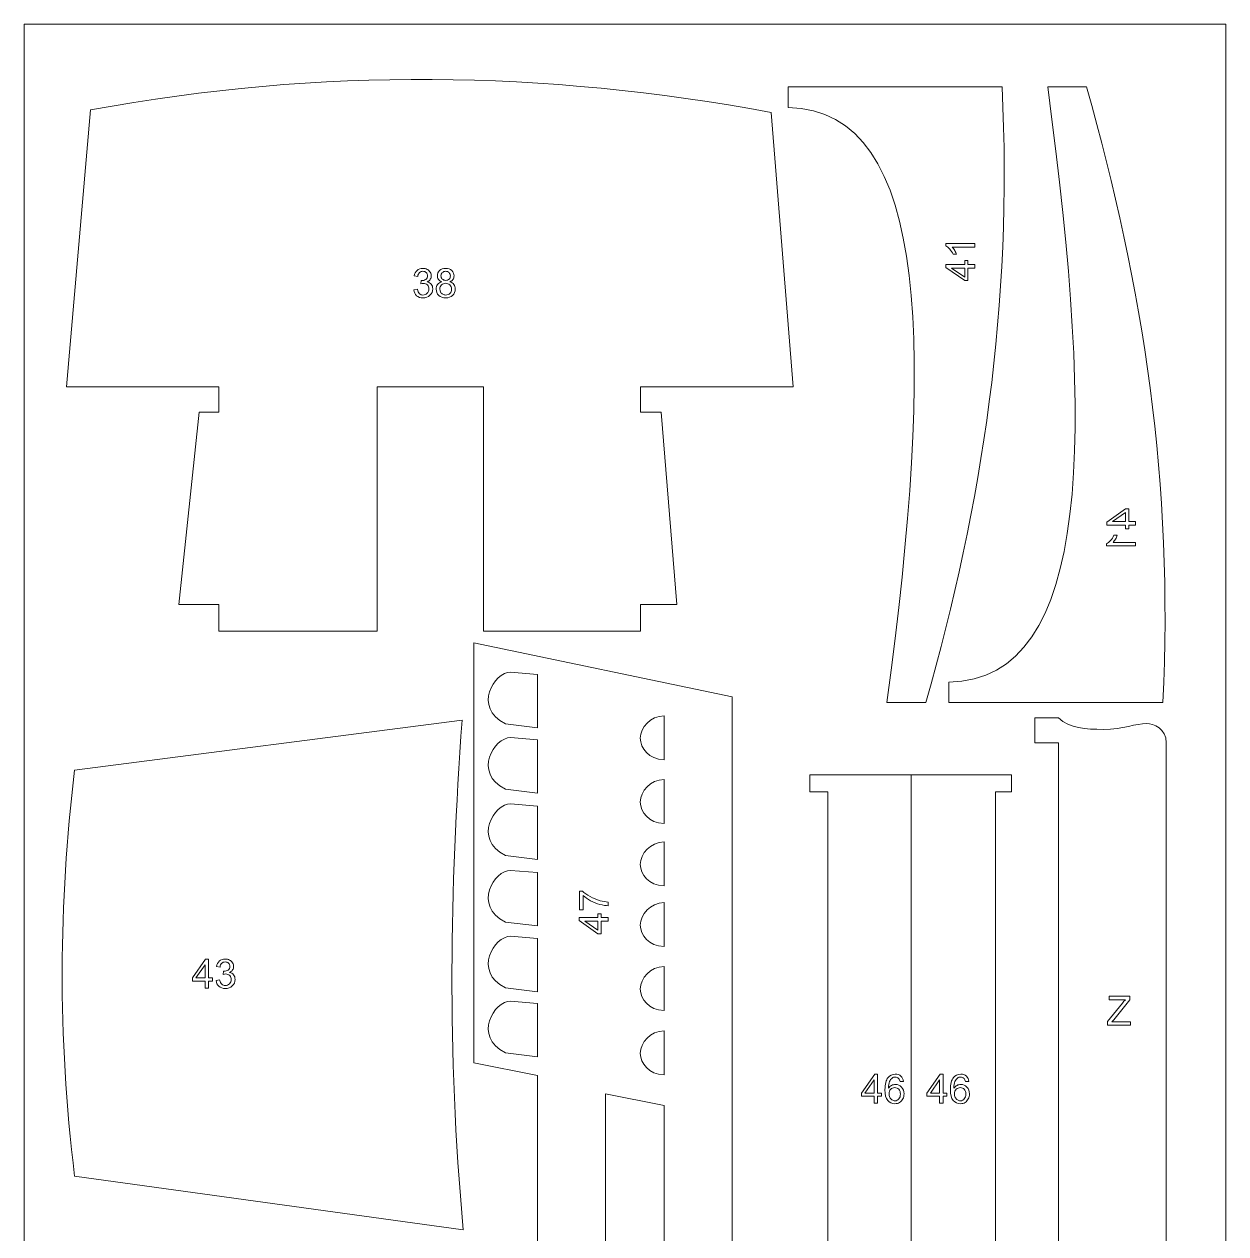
# Model space of a CAD drawing. Header units: millimetres. Extents: x -437 to 859, y -1313 to 762.
# Drawn here: x 594.7 to 846.6, y -237.5 to 16.1 of the extents above; entities that cross this region are included whole.
import ezdxf

# ---------------------------------------------------------------- set-up
doc = ezdxf.new("R2010")
doc.units = ezdxf.units.MM
doc.header["$MEASUREMENT"] = 0
doc.layers.add('Ebene 1', color=7, linetype='Continuous')

msp = doc.modelspace()

# ---------------------------------------------------------------- linework, layer by layer
at = {"layer": 'Ebene 1', "color": 250, "lineweight": 5}
msp.add_lwpolyline([(594.6672, -668.7426), (846.6444, -668.7426), (846.6444, 16.0558), (594.6672, 16.0558), (594.6672, -668.7426)], close=True, dxfattribs=at)
for points, knots in [([(608.5798, -1.9245), (657.1673, 7.0325), (703.4733, 6.3565), (751.3003, -2.4315), (751.3003, -2.4315), (751.3003, -2.4315), (755.9438, -59.976), (755.9438, -59.976), (755.9438, -59.976), (755.9438, -59.976), (723.9223, -59.976), (723.9223, -59.976), (723.9223, -59.976), (723.9223, -59.976), (723.9223, -65.2995), (723.9223, -65.2995), (723.9223, -65.2995), (723.9223, -65.2995), (728.2317, -65.2995), (728.2317, -65.2995), (728.2317, -65.2995), (728.2317, -65.2995), (731.5273, -105.606), (731.5273, -105.606), (731.5273, -105.606), (731.5273, -105.606), (723.9223, -105.606), (723.9223, -105.606), (723.9223, -105.606), (723.9223, -105.606), (723.9223, -111.183), (723.9223, -111.183), (723.9223, -111.183), (723.9223, -111.183), (690.9673, -111.183), (690.9673, -111.183), (690.9673, -111.183), (690.9673, -111.183), (690.9673, -59.976), (690.9673, -59.976), (690.9673, -59.976), (690.9673, -59.976), (668.6593, -59.976), (668.6593, -59.976), (668.6593, -59.976), (668.6593, -59.976), (668.6593, -111.183), (668.6593, -111.183), (668.6593, -111.183), (668.6593, -111.183), (635.4508, -111.183), (635.4508, -111.183), (635.4508, -111.183), (635.4508, -111.183), (635.4508, -105.606), (635.4508, -105.606), (635.4508, -105.606), (635.4508, -105.606), (627.0852, -105.606), (627.0852, -105.606), (627.0852, -105.606), (627.0852, -105.606), (631.3947, -65.2995), (631.3947, -65.2995), (631.3947, -65.2995), (631.3947, -65.2995), (635.4507, -65.2995), (635.4507, -65.2995), (635.4507, -65.2995), (635.4507, -65.2995), (635.4508, -59.976), (635.4508, -59.976), (635.4508, -59.976), (635.4508, -59.976), (603.5098, -59.976), (603.5098, -59.976), (603.5098, -59.976), (603.5098, -59.976), (608.5798, -1.9245), (608.5798, -1.9245)], [0, 0, 0, 0, 0.05, 0.05, 0.05, 0.05, 0.1, 0.1, 0.1, 0.1, 0.15, 0.15, 0.15, 0.15, 0.2, 0.2, 0.2, 0.2, 0.25, 0.25, 0.25, 0.25, 0.3, 0.3, 0.3, 0.3, 0.35, 0.35, 0.35, 0.35, 0.4, 0.4, 0.4, 0.4, 0.45, 0.45, 0.45, 0.45, 0.5, 0.5, 0.5, 0.5, 0.55, 0.55, 0.55, 0.55, 0.6, 0.6, 0.6, 0.6, 0.65, 0.65, 0.65, 0.65, 0.7, 0.7, 0.7, 0.7, 0.75, 0.75, 0.75, 0.75, 0.8, 0.8, 0.8, 0.8, 0.85, 0.85, 0.85, 0.85, 0.9, 0.9, 0.9, 0.9, 0.95, 0.95, 0.95, 0.95, 1, 1, 1, 1]), ([(754.8493, 2.892), (754.8493, 2.892), (799.7188, 2.892), (799.7188, 2.892), (799.7188, 2.892), (801.9913, -42.6535), (795.6448, -84.3965), (783.7213, -126.1395), (783.7213, -126.1395), (783.7213, -126.1395), (775.5828, -126.1395), (775.5828, -126.1395), (775.5828, -126.1395), (785.4026, -53.1315), (785.0824, -1.9245), (754.8493, -1.4175), (754.8493, -1.4175), (754.8493, -1.4175), (754.8493, 2.892), (754.8493, 2.892)], [0, 0, 0, 0, 0.2, 0.2, 0.2, 0.2, 0.4, 0.4, 0.4, 0.4, 0.6, 0.6, 0.6, 0.6, 0.8, 0.8, 0.8, 0.8, 1, 1, 1, 1]), ([(788.5693, -126.1396), (788.5693, -126.1396), (833.4388, -126.1396), (833.4388, -126.1396), (833.4388, -126.1396), (835.7113, -80.5941), (829.3648, -38.8511), (817.4413, 2.8919), (817.4413, 2.8919), (817.4413, 2.8919), (809.3028, 2.8919), (809.3028, 2.8919), (809.3028, 2.8919), (819.1226, -70.1161), (818.8024, -121.3231), (788.5693, -121.8301), (788.5693, -121.8301), (788.5693, -121.8301), (788.5693, -126.1396), (788.5693, -126.1396)], [0, 0, 0, 0, 0.2, 0.2, 0.2, 0.2, 0.4, 0.4, 0.4, 0.4, 0.6, 0.6, 0.6, 0.6, 0.8, 0.8, 0.8, 0.8, 1, 1, 1, 1]), ([(794.0182, -29.933), (794.0182, -29.933), (794.0182, -30.6766), (794.0182, -30.6766), (794.0182, -30.6766), (794.0182, -30.6766), (789.2768, -30.6766), (789.2768, -30.6766), (789.2768, -30.6766), (789.4476, -30.8558), (789.6183, -31.0901), (789.7891, -31.3808), (789.7891, -31.3808), (789.9598, -31.6729), (790.0882, -31.9339), (790.1729, -32.1653), (790.1729, -32.1653), (790.1729, -32.1653), (789.4546, -32.1653), (789.4546, -32.1653), (789.4546, -32.1653), (789.2585, -31.7491), (789.0214, -31.385), (788.7434, -31.0731), (788.7434, -31.0731), (788.464, -30.7627), (788.1945, -30.5411), (787.9335, -30.4113), (787.9335, -30.4113), (787.9335, -30.4113), (787.9335, -29.933), (787.9335, -29.933), (787.9335, -29.933), (787.9335, -29.933), (794.0182, -29.933), (794.0182, -29.933)], [0, 0, 0, 0, 0.11111111, 0.11111111, 0.11111111, 0.11111111, 0.22222222, 0.22222222, 0.22222222, 0.22222222, 0.33333333, 0.33333333, 0.33333333, 0.33333333, 0.44444444, 0.44444444, 0.44444444, 0.44444444, 0.55555556, 0.55555556, 0.55555556, 0.55555556, 0.66666667, 0.66666667, 0.66666667, 0.66666667, 0.77777778, 0.77777778, 0.77777778, 0.77777778, 0.88888889, 0.88888889, 0.88888889, 0.88888889, 1, 1, 1, 1]), ([(676.3664, -39.6168), (676.3664, -39.6168), (677.1101, -39.518), (677.1101, -39.518), (677.1101, -39.518), (677.1961, -39.9399), (677.3415, -40.2433), (677.5461, -40.4296), (677.5461, -40.4296), (677.7521, -40.6159), (678.0019, -40.709), (678.2968, -40.709), (678.2968, -40.709), (678.6468, -40.709), (678.9431, -40.5876), (679.1844, -40.3449), (679.1844, -40.3449), (679.4243, -40.1022), (679.5456, -39.8016), (679.5456, -39.4432), (679.5456, -39.4432), (679.5456, -39.1017), (679.4342, -38.8195), (679.2112, -38.598), (679.2112, -38.598), (678.9868, -38.3764), (678.7032, -38.2649), (678.3589, -38.2649), (678.3589, -38.2649), (678.2178, -38.2649), (678.0428, -38.2932), (677.834, -38.3482), (677.834, -38.3482), (677.834, -38.3482), (677.9172, -37.6949), (677.9172, -37.6949), (677.9172, -37.6949), (677.9666, -37.7005), (678.0061, -37.7033), (678.0372, -37.7033), (678.0372, -37.7033), (678.3533, -37.7033), (678.6383, -37.6201), (678.8923, -37.455), (678.8923, -37.455), (679.1463, -37.2899), (679.2733, -37.0345), (679.2733, -36.6901), (679.2733, -36.6901), (679.2733, -36.4178), (679.1802, -36.1906), (678.9953, -36.0128), (678.9953, -36.0128), (678.8105, -35.8336), (678.572, -35.7433), (678.2799, -35.7433), (678.2799, -35.7433), (677.9906, -35.7433), (677.7493, -35.835), (677.5574, -36.0156), (677.5574, -36.0156), (677.3641, -36.1977), (677.2399, -36.4714), (677.1848, -36.8355), (677.1848, -36.8355), (677.1848, -36.8355), (676.4412, -36.7028), (676.4412, -36.7028), (676.4412, -36.7028), (676.5315, -36.2033), (676.7389, -35.8167), (677.0607, -35.5429), (677.0607, -35.5429), (677.3838, -35.2691), (677.7846, -35.1309), (678.2644, -35.1309), (678.2644, -35.1309), (678.5946, -35.1309), (678.8994, -35.2028), (679.1773, -35.3439), (679.1773, -35.3439), (679.4553, -35.4865), (679.6684, -35.6798), (679.8166, -35.9253), (679.8166, -35.9253), (679.9633, -36.1708), (680.0381, -36.4305), (680.0381, -36.7071), (680.0381, -36.7071), (680.0381, -36.9681), (679.9676, -37.2066), (679.8265, -37.4225), (679.8265, -37.4225), (679.6853, -37.637), (679.4779, -37.8077), (679.2027, -37.9347), (679.2027, -37.9347), (679.5612, -38.0166), (679.8392, -38.1887), (680.0381, -38.4498), (680.0381, -38.4498), (680.2357, -38.7094), (680.3345, -39.0354), (680.3345, -39.4263), (680.3345, -39.4263), (680.3345, -39.9555), (680.1425, -40.4042), (679.7559, -40.7725), (679.7559, -40.7725), (679.3707, -41.1408), (678.8824, -41.3242), (678.2926, -41.3242), (678.2926, -41.3242), (677.7606, -41.3242), (677.3189, -41.1662), (676.9675, -40.8487), (676.9675, -40.8487), (676.6162, -40.5326), (676.4158, -40.122), (676.3664, -39.6168)], [0, 0, 0, 0, 0.03333333, 0.03333333, 0.03333333, 0.03333333, 0.06666667, 0.06666667, 0.06666667, 0.06666667, 0.1, 0.1, 0.1, 0.1, 0.13333333, 0.13333333, 0.13333333, 0.13333333, 0.16666667, 0.16666667, 0.16666667, 0.16666667, 0.2, 0.2, 0.2, 0.2, 0.23333333, 0.23333333, 0.23333333, 0.23333333, 0.26666667, 0.26666667, 0.26666667, 0.26666667, 0.3, 0.3, 0.3, 0.3, 0.33333333, 0.33333333, 0.33333333, 0.33333333, 0.36666667, 0.36666667, 0.36666667, 0.36666667, 0.4, 0.4, 0.4, 0.4, 0.43333333, 0.43333333, 0.43333333, 0.43333333, 0.46666667, 0.46666667, 0.46666667, 0.46666667, 0.5, 0.5, 0.5, 0.5, 0.53333333, 0.53333333, 0.53333333, 0.53333333, 0.56666667, 0.56666667, 0.56666667, 0.56666667, 0.6, 0.6, 0.6, 0.6, 0.63333333, 0.63333333, 0.63333333, 0.63333333, 0.66666667, 0.66666667, 0.66666667, 0.66666667, 0.7, 0.7, 0.7, 0.7, 0.73333333, 0.73333333, 0.73333333, 0.73333333, 0.76666667, 0.76666667, 0.76666667, 0.76666667, 0.8, 0.8, 0.8, 0.8, 0.83333333, 0.83333333, 0.83333333, 0.83333333, 0.86666667, 0.86666667, 0.86666667, 0.86666667, 0.9, 0.9, 0.9, 0.9, 0.93333333, 0.93333333, 0.93333333, 0.93333333, 0.96666667, 0.96666667, 0.96666667, 0.96666667, 1, 1, 1, 1]), ([(682.2169, -37.9305), (681.9079, -37.8176), (681.6793, -37.6568), (681.5297, -37.4465), (681.5297, -37.4465), (681.3815, -37.2377), (681.3067, -36.9865), (681.3067, -36.6944), (681.3067, -36.6944), (681.3067, -36.2527), (681.4648, -35.883), (681.7823, -35.5824), (681.7823, -35.5824), (682.0998, -35.2818), (682.5203, -35.1309), (683.0466, -35.1309), (683.0466, -35.1309), (683.5758, -35.1309), (684.002, -35.2847), (684.3251, -35.5923), (684.3251, -35.5923), (684.6468, -35.8999), (684.8077, -36.2739), (684.8077, -36.7155), (684.8077, -36.7155), (684.8077, -36.9964), (684.7343, -37.2405), (684.5876, -37.4493), (684.5876, -37.4493), (684.4394, -37.6568), (684.2164, -37.8176), (683.9159, -37.9305), (683.9159, -37.9305), (684.287, -38.0519), (684.5706, -38.2466), (684.7654, -38.5175), (684.7654, -38.5175), (684.9587, -38.7871), (685.0561, -39.1102), (685.0561, -39.4841), (685.0561, -39.4841), (685.0561, -40.0034), (684.8726, -40.4381), (684.5071, -40.7908), (684.5071, -40.7908), (684.1402, -41.1436), (683.6576, -41.32), (683.0593, -41.32), (683.0593, -41.32), (682.461, -41.32), (681.9798, -41.1436), (681.6129, -40.7894), (681.6129, -40.7894), (681.246, -40.4352), (681.0626, -39.9936), (681.0626, -39.4644), (681.0626, -39.4644), (681.0626, -39.0707), (681.1628, -38.7405), (681.3632, -38.4738), (681.3632, -38.4738), (681.5621, -38.2085), (681.8472, -38.0265), (682.2169, -37.9305)], [0, 0, 0, 0, 0.0625, 0.0625, 0.0625, 0.0625, 0.125, 0.125, 0.125, 0.125, 0.1875, 0.1875, 0.1875, 0.1875, 0.25, 0.25, 0.25, 0.25, 0.3125, 0.3125, 0.3125, 0.3125, 0.375, 0.375, 0.375, 0.375, 0.4375, 0.4375, 0.4375, 0.4375, 0.5, 0.5, 0.5, 0.5, 0.5625, 0.5625, 0.5625, 0.5625, 0.625, 0.625, 0.625, 0.625, 0.6875, 0.6875, 0.6875, 0.6875, 0.75, 0.75, 0.75, 0.75, 0.8125, 0.8125, 0.8125, 0.8125, 0.875, 0.875, 0.875, 0.875, 0.9375, 0.9375, 0.9375, 0.9375, 1, 1, 1, 1]), ([(794.0182, -35.0595), (794.0182, -35.0595), (792.5676, -35.0595), (792.5676, -35.0595), (792.5676, -35.0595), (792.5676, -35.0595), (792.5676, -37.6885), (792.5676, -37.6885), (792.5676, -37.6885), (792.5676, -37.6885), (791.8846, -37.6885), (791.8846, -37.6885), (791.8846, -37.6885), (791.8846, -37.6885), (787.9575, -34.9227), (787.9575, -34.9227), (787.9575, -34.9227), (787.9575, -34.9227), (787.9575, -34.3145), (787.9575, -34.3145), (787.9575, -34.3145), (787.9575, -34.3145), (791.8846, -34.3145), (791.8846, -34.3145), (791.8846, -34.3145), (791.8846, -34.3145), (791.8846, -33.496), (791.8846, -33.496), (791.8846, -33.496), (791.8846, -33.496), (792.5676, -33.496), (792.5676, -33.496), (792.5676, -33.496), (792.5676, -33.496), (792.5676, -34.3145), (792.5676, -34.3145), (792.5676, -34.3145), (792.5676, -34.3145), (794.0182, -34.3145), (794.0182, -34.3145), (794.0182, -34.3145), (794.0182, -34.3145), (794.0182, -35.0595), (794.0182, -35.0595)], [0, 0, 0, 0, 0.09090909, 0.09090909, 0.09090909, 0.09090909, 0.18181818, 0.18181818, 0.18181818, 0.18181818, 0.27272727, 0.27272727, 0.27272727, 0.27272727, 0.36363636, 0.36363636, 0.36363636, 0.36363636, 0.45454545, 0.45454545, 0.45454545, 0.45454545, 0.54545455, 0.54545455, 0.54545455, 0.54545455, 0.63636364, 0.63636364, 0.63636364, 0.63636364, 0.72727273, 0.72727273, 0.72727273, 0.72727273, 0.81818182, 0.81818182, 0.81818182, 0.81818182, 0.90909091, 0.90909091, 0.90909091, 0.90909091, 1, 1, 1, 1]), ([(791.8846, -35.0595), (791.8846, -35.0595), (789.1527, -35.0595), (789.1527, -35.0595), (789.1527, -35.0595), (789.1527, -35.0595), (791.8846, -36.9561), (791.8846, -36.9561), (791.8846, -36.9561), (791.8846, -36.9561), (791.8846, -35.0595), (791.8846, -35.0595)], [0, 0, 0, 0, 0.33333333, 0.33333333, 0.33333333, 0.33333333, 0.66666667, 0.66666667, 0.66666667, 0.66666667, 1, 1, 1, 1]), ([(682.0673, -36.669), (682.0673, -36.9554), (682.1605, -37.1897), (682.3439, -37.3717), (682.3439, -37.3717), (682.5288, -37.5537), (682.7686, -37.6455), (683.0636, -37.6455), (683.0636, -37.6455), (683.35, -37.6455), (683.5857, -37.5552), (683.7691, -37.3745), (683.7691, -37.3745), (683.9526, -37.1939), (684.0429, -36.9724), (684.0429, -36.7113), (684.0429, -36.7113), (684.0429, -36.4375), (683.9497, -36.2089), (683.7607, -36.0227), (683.7607, -36.0227), (683.5716, -35.8364), (683.3373, -35.7433), (683.0551, -35.7433), (683.0551, -35.7433), (682.7715, -35.7433), (682.5358, -35.835), (682.3481, -36.0156), (682.3481, -36.0156), (682.1605, -36.1977), (682.0673, -36.4164), (682.0673, -36.669)], [0, 0, 0, 0, 0.125, 0.125, 0.125, 0.125, 0.25, 0.25, 0.25, 0.25, 0.375, 0.375, 0.375, 0.375, 0.5, 0.5, 0.5, 0.5, 0.625, 0.625, 0.625, 0.625, 0.75, 0.75, 0.75, 0.75, 0.875, 0.875, 0.875, 0.875, 1, 1, 1, 1]), ([(681.8274, -39.4686), (681.8274, -39.6803), (681.8782, -39.8863), (681.9784, -40.0839), (681.9784, -40.0839), (682.0786, -40.2828), (682.2282, -40.4367), (682.4272, -40.5453), (682.4272, -40.5453), (682.6261, -40.654), (682.8392, -40.709), (683.0678, -40.709), (683.0678, -40.709), (683.4234, -40.709), (683.7169, -40.5947), (683.9483, -40.3647), (683.9483, -40.3647), (684.1798, -40.1361), (684.2955, -39.8454), (684.2955, -39.4926), (684.2955, -39.4926), (684.2955, -39.1342), (684.1769, -38.8379), (683.9385, -38.6036), (683.9385, -38.6036), (683.7, -38.3694), (683.4008, -38.2522), (683.0424, -38.2522), (683.0424, -38.2522), (682.6924, -38.2522), (682.4032, -38.368), (682.1732, -38.5994), (682.1732, -38.5994), (681.9431, -38.8322), (681.8274, -39.1215), (681.8274, -39.4686)], [0, 0, 0, 0, 0.11111111, 0.11111111, 0.11111111, 0.11111111, 0.22222222, 0.22222222, 0.22222222, 0.22222222, 0.33333333, 0.33333333, 0.33333333, 0.33333333, 0.44444444, 0.44444444, 0.44444444, 0.44444444, 0.55555556, 0.55555556, 0.55555556, 0.55555556, 0.66666667, 0.66666667, 0.66666667, 0.66666667, 0.77777778, 0.77777778, 0.77777778, 0.77777778, 0.88888889, 0.88888889, 0.88888889, 0.88888889, 1, 1, 1, 1]), ([(827.7381, -88.1881), (827.7381, -88.1881), (826.2875, -88.1881), (826.2875, -88.1881), (826.2875, -88.1881), (826.2875, -88.1881), (826.2875, -85.5591), (826.2875, -85.5591), (826.2875, -85.5591), (826.2875, -85.5591), (825.6045, -85.5591), (825.6045, -85.5591), (825.6045, -85.5591), (825.6045, -85.5591), (821.6774, -88.3249), (821.6774, -88.3249), (821.6774, -88.3249), (821.6774, -88.3249), (821.6774, -88.9331), (821.6774, -88.9331), (821.6774, -88.9331), (821.6774, -88.9331), (825.6045, -88.9331), (825.6045, -88.9331), (825.6045, -88.9331), (825.6045, -88.9331), (825.6045, -89.7516), (825.6045, -89.7516), (825.6045, -89.7516), (825.6045, -89.7516), (826.2875, -89.7516), (826.2875, -89.7516), (826.2875, -89.7516), (826.2875, -89.7516), (826.2875, -88.9331), (826.2875, -88.9331), (826.2875, -88.9331), (826.2875, -88.9331), (827.7381, -88.9331), (827.7381, -88.9331), (827.7381, -88.9331), (827.7381, -88.9331), (827.7381, -88.1881), (827.7381, -88.1881)], [0, 0, 0, 0, 0.09090909, 0.09090909, 0.09090909, 0.09090909, 0.18181818, 0.18181818, 0.18181818, 0.18181818, 0.27272727, 0.27272727, 0.27272727, 0.27272727, 0.36363636, 0.36363636, 0.36363636, 0.36363636, 0.45454545, 0.45454545, 0.45454545, 0.45454545, 0.54545455, 0.54545455, 0.54545455, 0.54545455, 0.63636364, 0.63636364, 0.63636364, 0.63636364, 0.72727273, 0.72727273, 0.72727273, 0.72727273, 0.81818182, 0.81818182, 0.81818182, 0.81818182, 0.90909091, 0.90909091, 0.90909091, 0.90909091, 1, 1, 1, 1]), ([(825.6045, -88.1881), (825.6045, -88.1881), (822.8726, -88.1881), (822.8726, -88.1881), (822.8726, -88.1881), (822.8726, -88.1881), (825.6045, -86.2915), (825.6045, -86.2915), (825.6045, -86.2915), (825.6045, -86.2915), (825.6045, -88.1881), (825.6045, -88.1881)], [0, 0, 0, 0, 0.33333333, 0.33333333, 0.33333333, 0.33333333, 0.66666667, 0.66666667, 0.66666667, 0.66666667, 1, 1, 1, 1]), ([(827.7381, -93.3146), (827.7381, -93.3146), (827.7381, -92.571), (827.7381, -92.571), (827.7381, -92.571), (827.7381, -92.571), (822.9967, -92.571), (822.9967, -92.571), (822.9967, -92.571), (823.1675, -92.3918), (823.3382, -92.1575), (823.509, -91.8668), (823.509, -91.8668), (823.6797, -91.5747), (823.8081, -91.3137), (823.8928, -91.0823), (823.8928, -91.0823), (823.8928, -91.0823), (823.1745, -91.0823), (823.1745, -91.0823), (823.1745, -91.0823), (822.9784, -91.4985), (822.7413, -91.8626), (822.4633, -92.1745), (822.4633, -92.1745), (822.1839, -92.4849), (821.9144, -92.7065), (821.652, -92.8363), (821.652, -92.8363), (821.652, -92.8363), (821.652, -93.3146), (821.652, -93.3146), (821.652, -93.3146), (821.652, -93.3146), (827.7381, -93.3146), (827.7381, -93.3146)], [0, 0, 0, 0, 0.11111111, 0.11111111, 0.11111111, 0.11111111, 0.22222222, 0.22222222, 0.22222222, 0.22222222, 0.33333333, 0.33333333, 0.33333333, 0.33333333, 0.44444444, 0.44444444, 0.44444444, 0.44444444, 0.55555556, 0.55555556, 0.55555556, 0.55555556, 0.66666667, 0.66666667, 0.66666667, 0.66666667, 0.77777778, 0.77777778, 0.77777778, 0.77777778, 0.88888889, 0.88888889, 0.88888889, 0.88888889, 1, 1, 1, 1]), ([(688.9891, -113.6517), (688.9891, -113.6517), (743.1214, -124.9431), (743.1214, -124.9431), (743.1214, -124.9431), (743.1214, -124.9431), (743.1214, -284.019), (743.1214, -284.019), (743.1214, -284.019), (743.1214, -284.019), (728.8411, -281.9343), (728.8411, -281.9343), (728.8411, -281.9343), (728.8411, -281.9343), (728.8411, -210.6249), (728.8411, -210.6249), (728.8411, -210.6249), (728.8411, -210.6249), (716.5534, -208.1681), (716.5534, -208.1681), (716.5534, -208.1681), (716.5534, -208.1681), (716.5534, -261.9804), (716.5534, -261.9804), (716.5534, -261.9804), (716.5534, -261.9804), (702.2731, -259.5636), (702.2731, -259.5636), (702.2731, -259.5636), (702.2731, -259.5636), (702.2731, -204.315), (702.2731, -204.315), (702.2731, -204.315), (702.2731, -204.315), (688.9891, -201.6582), (688.9891, -201.6582), (688.9891, -201.6582), (688.9891, -201.6582), (688.9891, -113.6517), (688.9891, -113.6517)], [0, 0, 0, 0, 0.1, 0.1, 0.1, 0.1, 0.2, 0.2, 0.2, 0.2, 0.3, 0.3, 0.3, 0.3, 0.4, 0.4, 0.4, 0.4, 0.5, 0.5, 0.5, 0.5, 0.6, 0.6, 0.6, 0.6, 0.7, 0.7, 0.7, 0.7, 0.8, 0.8, 0.8, 0.8, 0.9, 0.9, 0.9, 0.9, 1, 1, 1, 1]), ([(702.2731, -120.232), (702.2731, -120.232), (702.2731, -131.4122), (702.2731, -131.4122), (702.2731, -131.4122), (702.2731, -131.4122), (695.6144, -130.575), (695.6144, -130.575), (695.6144, -130.575), (688.6163, -127.1618), (693.3068, -119.6914), (696.6448, -119.7558), (696.6448, -119.7558), (696.6448, -119.7558), (702.2731, -120.232), (702.2731, -120.232)], [0, 0, 0, 0, 0.25, 0.25, 0.25, 0.25, 0.5, 0.5, 0.5, 0.5, 0.75, 0.75, 0.75, 0.75, 1, 1, 1, 1]), ([(728.8411, -128.8904), (728.8411, -128.8904), (728.8411, -138.1318), (728.8411, -138.1318), (728.8411, -138.1318), (725.6331, -138.0459), (723.9063, -135.6738), (723.8538, -133.6238), (723.8538, -133.6238), (723.9385, -131.3698), (725.9551, -128.987), (728.8411, -128.8904)], [0, 0, 0, 0, 0.33333333, 0.33333333, 0.33333333, 0.33333333, 0.66666667, 0.66666667, 0.66666667, 0.66666667, 1, 1, 1, 1]), ([(605.2308, -140.33), (605.2308, -140.33), (686.4908, -129.814), (686.4908, -129.814), (686.4908, -129.814), (683.9414, -166.142), (683.3041, -198.407), (686.7298, -236.647), (686.7298, -236.647), (686.7298, -236.647), (605.2308, -225.414), (605.2308, -225.414), (605.2308, -225.414), (601.6458, -195.3796), (601.8848, -168.6913), (605.2308, -140.33)], [0, 0, 0, 0, 0.25, 0.25, 0.25, 0.25, 0.5, 0.5, 0.5, 0.5, 0.75, 0.75, 0.75, 0.75, 1, 1, 1, 1]), ([(806.5998, -129.3654), (806.5998, -129.3654), (811.5316, -129.3654), (811.5316, -129.3654), (811.5316, -129.3654), (813.9868, -131.4916), (817.1906, -131.7637), (821.0008, -131.7564), (821.0008, -131.7564), (825.1527, -131.7609), (827.7342, -130.5132), (830.0623, -130.5096), (830.0623, -130.5096), (831.486, -130.5858), (834.1594, -131.5896), (834.1594, -134.5872), (834.1594, -134.5872), (834.1594, -134.5872), (834.1594, -273.6186), (834.1594, -273.6186), (834.1594, -273.6186), (834.1594, -276.0875), (831.9631, -277.6521), (829.5882, -277.7537), (829.5882, -277.7537), (827.0678, -277.767), (824.7337, -276.078), (819.6332, -276.0382), (819.6332, -276.0382), (816.8794, -276.057), (813.7799, -276.3684), (811.5316, -278.0896), (811.5316, -278.0896), (811.5316, -278.0896), (806.5999, -278.037), (806.5999, -278.037), (806.5999, -278.037), (806.5999, -278.037), (806.5999, -272.3036), (806.5999, -272.3036), (806.5999, -272.3036), (806.5999, -272.3036), (811.5316, -272.251), (811.5316, -272.251), (811.5316, -272.251), (811.5316, -272.251), (811.5316, -134.5872), (811.5316, -134.5872), (811.5316, -134.5872), (811.5316, -134.5872), (806.5999, -134.5872), (806.5999, -134.5872), (806.5999, -134.5872), (806.5999, -134.5872), (806.5998, -129.3654), (806.5998, -129.3654)], [0, 0, 0, 0, 0.07142857, 0.07142857, 0.07142857, 0.07142857, 0.14285714, 0.14285714, 0.14285714, 0.14285714, 0.21428571, 0.21428571, 0.21428571, 0.21428571, 0.28571429, 0.28571429, 0.28571429, 0.28571429, 0.35714286, 0.35714286, 0.35714286, 0.35714286, 0.42857143, 0.42857143, 0.42857143, 0.42857143, 0.5, 0.5, 0.5, 0.5, 0.57142857, 0.57142857, 0.57142857, 0.57142857, 0.64285714, 0.64285714, 0.64285714, 0.64285714, 0.71428571, 0.71428571, 0.71428571, 0.71428571, 0.78571429, 0.78571429, 0.78571429, 0.78571429, 0.85714286, 0.85714286, 0.85714286, 0.85714286, 0.92857143, 0.92857143, 0.92857143, 0.92857143, 1, 1, 1, 1]), ([(702.2731, -133.952), (702.2731, -133.952), (702.2731, -145.1322), (702.2731, -145.1322), (702.2731, -145.1322), (702.2731, -145.1322), (695.6144, -144.295), (695.6144, -144.295), (695.6144, -144.295), (688.6163, -140.8818), (693.3068, -133.4114), (696.6448, -133.4758), (696.6448, -133.4758), (696.6448, -133.4758), (702.2731, -133.952), (702.2731, -133.952)], [0, 0, 0, 0, 0.25, 0.25, 0.25, 0.25, 0.5, 0.5, 0.5, 0.5, 0.75, 0.75, 0.75, 0.75, 1, 1, 1, 1]), ([(759.3858, -141.286), (759.3858, -141.286), (801.6888, -141.286), (801.6888, -141.286), (801.6888, -141.286), (801.6888, -141.286), (801.6888, -144.871), (801.6888, -144.871), (801.6888, -144.871), (801.6888, -144.871), (798.3428, -144.871), (798.3428, -144.871), (798.3428, -144.871), (798.3428, -144.871), (798.3428, -244.773), (798.3428, -244.773), (798.3428, -244.773), (798.3428, -244.773), (801.6888, -244.773), (801.6888, -244.773), (801.6888, -244.773), (801.6888, -244.773), (801.6888, -248.358), (801.6888, -248.358), (801.6888, -248.358), (801.6888, -248.358), (759.3858, -248.358), (759.3858, -248.358), (759.3858, -248.358), (759.3858, -248.358), (759.3858, -244.773), (759.3858, -244.773), (759.3858, -244.773), (759.3858, -244.773), (763.2098, -244.773), (763.2098, -244.773), (763.2098, -244.773), (763.2098, -244.773), (763.2098, -144.871), (763.2098, -144.871), (763.2098, -144.871), (763.2098, -144.871), (759.3858, -144.871), (759.3858, -144.871), (759.3858, -144.871), (759.3858, -144.871), (759.3858, -141.286), (759.3858, -141.286)], [0, 0, 0, 0, 0.08333333, 0.08333333, 0.08333333, 0.08333333, 0.16666667, 0.16666667, 0.16666667, 0.16666667, 0.25, 0.25, 0.25, 0.25, 0.33333333, 0.33333333, 0.33333333, 0.33333333, 0.41666667, 0.41666667, 0.41666667, 0.41666667, 0.5, 0.5, 0.5, 0.5, 0.58333333, 0.58333333, 0.58333333, 0.58333333, 0.66666667, 0.66666667, 0.66666667, 0.66666667, 0.75, 0.75, 0.75, 0.75, 0.83333333, 0.83333333, 0.83333333, 0.83333333, 0.91666667, 0.91666667, 0.91666667, 0.91666667, 1, 1, 1, 1]), ([(728.8411, -142.2504), (728.8411, -142.2504), (728.8411, -151.4918), (728.8411, -151.4918), (728.8411, -151.4918), (725.6331, -151.4059), (723.9063, -149.0338), (723.8538, -146.9838), (723.8538, -146.9838), (723.9385, -144.7298), (725.9551, -142.347), (728.8411, -142.2504)], [0, 0, 0, 0, 0.33333333, 0.33333333, 0.33333333, 0.33333333, 0.66666667, 0.66666667, 0.66666667, 0.66666667, 1, 1, 1, 1]), ([(702.2731, -147.832), (702.2731, -147.832), (702.2731, -159.0122), (702.2731, -159.0122), (702.2731, -159.0122), (702.2731, -159.0122), (695.6144, -158.175), (695.6144, -158.175), (695.6144, -158.175), (688.6163, -154.7618), (693.3068, -147.2914), (696.6448, -147.3558), (696.6448, -147.3558), (696.6448, -147.3558), (702.2731, -147.832), (702.2731, -147.832)], [0, 0, 0, 0, 0.25, 0.25, 0.25, 0.25, 0.5, 0.5, 0.5, 0.5, 0.75, 0.75, 0.75, 0.75, 1, 1, 1, 1]), ([(728.8411, -155.3304), (728.8411, -155.3304), (728.8411, -164.5718), (728.8411, -164.5718), (728.8411, -164.5718), (725.6331, -164.4859), (723.9063, -162.1138), (723.8538, -160.0638), (723.8538, -160.0638), (723.9385, -157.8098), (725.9551, -155.427), (728.8411, -155.3304)], [0, 0, 0, 0, 0.33333333, 0.33333333, 0.33333333, 0.33333333, 0.66666667, 0.66666667, 0.66666667, 0.66666667, 1, 1, 1, 1]), ([(702.2731, -161.792), (702.2731, -161.792), (702.2731, -172.9722), (702.2731, -172.9722), (702.2731, -172.9722), (702.2731, -172.9722), (695.6144, -172.135), (695.6144, -172.135), (695.6144, -172.135), (688.6163, -168.7218), (693.3068, -161.2514), (696.6448, -161.3158), (696.6448, -161.3158), (696.6448, -161.3158), (702.2731, -161.792), (702.2731, -161.792)], [0, 0, 0, 0, 0.25, 0.25, 0.25, 0.25, 0.5, 0.5, 0.5, 0.5, 0.75, 0.75, 0.75, 0.75, 1, 1, 1, 1]), ([(711.8597, -169.5797), (711.8597, -169.5797), (711.1443, -169.5797), (711.1443, -169.5797), (711.1443, -169.5797), (711.1443, -169.5797), (711.1443, -165.6568), (711.1443, -165.6568), (711.1443, -165.6568), (711.1443, -165.6568), (711.7228, -165.6568), (711.7228, -165.6568), (711.7228, -165.6568), (712.1335, -166.0421), (712.6796, -166.4245), (713.3597, -166.8041), (713.3597, -166.8041), (714.0399, -167.1823), (714.7412, -167.4758), (715.4595, -167.6818), (715.4595, -167.6818), (715.9675, -167.8314), (716.522, -167.9259), (717.126, -167.9668), (717.126, -167.9668), (717.126, -167.9668), (717.126, -168.7317), (717.126, -168.7317), (717.126, -168.7317), (716.649, -168.7232), (716.0733, -168.6301), (715.3974, -168.4508), (715.3974, -168.4508), (714.7229, -168.2716), (714.0709, -168.0148), (713.4444, -167.6804), (713.4444, -167.6804), (712.8179, -167.3445), (712.2887, -166.9889), (711.8597, -166.6108), (711.8597, -166.6108), (711.8597, -166.6108), (711.8597, -169.5797), (711.8597, -169.5797)], [0, 0, 0, 0, 0.09090909, 0.09090909, 0.09090909, 0.09090909, 0.18181818, 0.18181818, 0.18181818, 0.18181818, 0.27272727, 0.27272727, 0.27272727, 0.27272727, 0.36363636, 0.36363636, 0.36363636, 0.36363636, 0.45454545, 0.45454545, 0.45454545, 0.45454545, 0.54545455, 0.54545455, 0.54545455, 0.54545455, 0.63636364, 0.63636364, 0.63636364, 0.63636364, 0.72727273, 0.72727273, 0.72727273, 0.72727273, 0.81818182, 0.81818182, 0.81818182, 0.81818182, 0.90909091, 0.90909091, 0.90909091, 0.90909091, 1, 1, 1, 1]), ([(728.8411, -168.0504), (728.8411, -168.0504), (728.8411, -177.2918), (728.8411, -177.2918), (728.8411, -177.2918), (725.6331, -177.2059), (723.9063, -174.8338), (723.8538, -172.7838), (723.8538, -172.7838), (723.9385, -170.5298), (725.9551, -168.147), (728.8411, -168.0504)], [0, 0, 0, 0, 0.33333333, 0.33333333, 0.33333333, 0.33333333, 0.66666667, 0.66666667, 0.66666667, 0.66666667, 1, 1, 1, 1]), ([(717.126, -171.9532), (717.126, -171.9532), (715.6754, -171.9532), (715.6754, -171.9532), (715.6754, -171.9532), (715.6754, -171.9532), (715.6754, -174.5822), (715.6754, -174.5822), (715.6754, -174.5822), (715.6754, -174.5822), (714.9924, -174.5822), (714.9924, -174.5822), (714.9924, -174.5822), (714.9924, -174.5822), (711.0653, -171.8164), (711.0653, -171.8164), (711.0653, -171.8164), (711.0653, -171.8164), (711.0653, -171.2082), (711.0653, -171.2082), (711.0653, -171.2082), (711.0653, -171.2082), (714.9924, -171.2082), (714.9924, -171.2082), (714.9924, -171.2082), (714.9924, -171.2082), (714.9924, -170.3897), (714.9924, -170.3897), (714.9924, -170.3897), (714.9924, -170.3897), (715.6754, -170.3897), (715.6754, -170.3897), (715.6754, -170.3897), (715.6754, -170.3897), (715.6754, -171.2082), (715.6754, -171.2082), (715.6754, -171.2082), (715.6754, -171.2082), (717.126, -171.2082), (717.126, -171.2082), (717.126, -171.2082), (717.126, -171.2082), (717.126, -171.9532), (717.126, -171.9532)], [0, 0, 0, 0, 0.09090909, 0.09090909, 0.09090909, 0.09090909, 0.18181818, 0.18181818, 0.18181818, 0.18181818, 0.27272727, 0.27272727, 0.27272727, 0.27272727, 0.36363636, 0.36363636, 0.36363636, 0.36363636, 0.45454545, 0.45454545, 0.45454545, 0.45454545, 0.54545455, 0.54545455, 0.54545455, 0.54545455, 0.63636364, 0.63636364, 0.63636364, 0.63636364, 0.72727273, 0.72727273, 0.72727273, 0.72727273, 0.81818182, 0.81818182, 0.81818182, 0.81818182, 0.90909091, 0.90909091, 0.90909091, 0.90909091, 1, 1, 1, 1]), ([(714.9924, -171.9532), (714.9924, -171.9532), (712.2605, -171.9532), (712.2605, -171.9532), (712.2605, -171.9532), (712.2605, -171.9532), (714.9924, -173.8498), (714.9924, -173.8498), (714.9924, -173.8498), (714.9924, -173.8498), (714.9924, -171.9532), (714.9924, -171.9532)], [0, 0, 0, 0, 0.33333333, 0.33333333, 0.33333333, 0.33333333, 0.66666667, 0.66666667, 0.66666667, 0.66666667, 1, 1, 1, 1]), ([(702.2731, -175.592), (702.2731, -175.592), (702.2731, -186.7722), (702.2731, -186.7722), (702.2731, -186.7722), (702.2731, -186.7722), (695.6144, -185.935), (695.6144, -185.935), (695.6144, -185.935), (688.6163, -182.5218), (693.3068, -175.0514), (696.6448, -175.1158), (696.6448, -175.1158), (696.6448, -175.1158), (702.2731, -175.592), (702.2731, -175.592)], [0, 0, 0, 0, 0.25, 0.25, 0.25, 0.25, 0.5, 0.5, 0.5, 0.5, 0.75, 0.75, 0.75, 0.75, 1, 1, 1, 1]), ([(632.584, -185.979), (632.584, -185.979), (632.584, -184.5284), (632.584, -184.5284), (632.584, -184.5284), (632.584, -184.5284), (629.955, -184.5284), (629.955, -184.5284), (629.955, -184.5284), (629.955, -184.5284), (629.955, -183.8454), (629.955, -183.8454), (629.955, -183.8454), (629.955, -183.8454), (632.7208, -179.9183), (632.7208, -179.9183), (632.7208, -179.9183), (632.7208, -179.9183), (633.329, -179.9183), (633.329, -179.9183), (633.329, -179.9183), (633.329, -179.9183), (633.329, -183.8454), (633.329, -183.8454), (633.329, -183.8454), (633.329, -183.8454), (634.1475, -183.8454), (634.1475, -183.8454), (634.1475, -183.8454), (634.1475, -183.8454), (634.1475, -184.5284), (634.1475, -184.5284), (634.1475, -184.5284), (634.1475, -184.5284), (633.329, -184.5284), (633.329, -184.5284), (633.329, -184.5284), (633.329, -184.5284), (633.329, -185.979), (633.329, -185.979), (633.329, -185.979), (633.329, -185.979), (632.584, -185.979), (632.584, -185.979)], [0, 0, 0, 0, 0.09090909, 0.09090909, 0.09090909, 0.09090909, 0.18181818, 0.18181818, 0.18181818, 0.18181818, 0.27272727, 0.27272727, 0.27272727, 0.27272727, 0.36363636, 0.36363636, 0.36363636, 0.36363636, 0.45454545, 0.45454545, 0.45454545, 0.45454545, 0.54545455, 0.54545455, 0.54545455, 0.54545455, 0.63636364, 0.63636364, 0.63636364, 0.63636364, 0.72727273, 0.72727273, 0.72727273, 0.72727273, 0.81818182, 0.81818182, 0.81818182, 0.81818182, 0.90909091, 0.90909091, 0.90909091, 0.90909091, 1, 1, 1, 1]), ([(634.9123, -184.3788), (634.9123, -184.3788), (635.656, -184.28), (635.656, -184.28), (635.656, -184.28), (635.742, -184.7019), (635.8874, -185.0053), (636.092, -185.1916), (636.092, -185.1916), (636.298, -185.3779), (636.5478, -185.471), (636.8427, -185.471), (636.8427, -185.471), (637.1927, -185.471), (637.489, -185.3496), (637.7303, -185.1069), (637.7303, -185.1069), (637.9702, -184.8642), (638.0915, -184.5636), (638.0915, -184.2052), (638.0915, -184.2052), (638.0915, -183.8637), (637.9801, -183.5815), (637.7571, -183.36), (637.7571, -183.36), (637.5327, -183.1384), (637.2491, -183.0269), (636.9048, -183.0269), (636.9048, -183.0269), (636.7637, -183.0269), (636.5887, -183.0552), (636.3799, -183.1102), (636.3799, -183.1102), (636.3799, -183.1102), (636.4631, -182.4569), (636.4631, -182.4569), (636.4631, -182.4569), (636.5125, -182.4625), (636.552, -182.4653), (636.5831, -182.4653), (636.5831, -182.4653), (636.8992, -182.4653), (637.1842, -182.3821), (637.4382, -182.217), (637.4382, -182.217), (637.6922, -182.0519), (637.8192, -181.7965), (637.8192, -181.4521), (637.8192, -181.4521), (637.8192, -181.1798), (637.7261, -180.9526), (637.5412, -180.7748), (637.5412, -180.7748), (637.3564, -180.5956), (637.1179, -180.5053), (636.8258, -180.5053), (636.8258, -180.5053), (636.5365, -180.5053), (636.2952, -180.597), (636.1033, -180.7776), (636.1033, -180.7776), (635.91, -180.9597), (635.7858, -181.2334), (635.7307, -181.5975), (635.7307, -181.5975), (635.7307, -181.5975), (634.9871, -181.4648), (634.9871, -181.4648), (634.9871, -181.4648), (635.0774, -180.9653), (635.2848, -180.5787), (635.6066, -180.3049), (635.6066, -180.3049), (635.9297, -180.0311), (636.3305, -179.8929), (636.8103, -179.8929), (636.8103, -179.8929), (637.1405, -179.8929), (637.4453, -179.9648), (637.7232, -180.1059), (637.7232, -180.1059), (638.0012, -180.2485), (638.2143, -180.4418), (638.3625, -180.6873), (638.3625, -180.6873), (638.5092, -180.9328), (638.584, -181.1925), (638.584, -181.4691), (638.584, -181.4691), (638.584, -181.7301), (638.5135, -181.9686), (638.3724, -182.1845), (638.3724, -182.1845), (638.2312, -182.399), (638.0238, -182.5697), (637.7486, -182.6967), (637.7486, -182.6967), (638.1071, -182.7786), (638.3851, -182.9507), (638.584, -183.2118), (638.584, -183.2118), (638.7816, -183.4714), (638.8804, -183.7974), (638.8804, -184.1883), (638.8804, -184.1883), (638.8804, -184.7175), (638.6884, -185.1662), (638.3018, -185.5345), (638.3018, -185.5345), (637.9166, -185.9028), (637.4283, -186.0862), (636.8385, -186.0862), (636.8385, -186.0862), (636.3065, -186.0862), (635.8648, -185.9282), (635.5134, -185.6107), (635.5134, -185.6107), (635.1621, -185.2946), (634.9617, -184.884), (634.9123, -184.3788)], [0, 0, 0, 0, 0.03333333, 0.03333333, 0.03333333, 0.03333333, 0.06666667, 0.06666667, 0.06666667, 0.06666667, 0.1, 0.1, 0.1, 0.1, 0.13333333, 0.13333333, 0.13333333, 0.13333333, 0.16666667, 0.16666667, 0.16666667, 0.16666667, 0.2, 0.2, 0.2, 0.2, 0.23333333, 0.23333333, 0.23333333, 0.23333333, 0.26666667, 0.26666667, 0.26666667, 0.26666667, 0.3, 0.3, 0.3, 0.3, 0.33333333, 0.33333333, 0.33333333, 0.33333333, 0.36666667, 0.36666667, 0.36666667, 0.36666667, 0.4, 0.4, 0.4, 0.4, 0.43333333, 0.43333333, 0.43333333, 0.43333333, 0.46666667, 0.46666667, 0.46666667, 0.46666667, 0.5, 0.5, 0.5, 0.5, 0.53333333, 0.53333333, 0.53333333, 0.53333333, 0.56666667, 0.56666667, 0.56666667, 0.56666667, 0.6, 0.6, 0.6, 0.6, 0.63333333, 0.63333333, 0.63333333, 0.63333333, 0.66666667, 0.66666667, 0.66666667, 0.66666667, 0.7, 0.7, 0.7, 0.7, 0.73333333, 0.73333333, 0.73333333, 0.73333333, 0.76666667, 0.76666667, 0.76666667, 0.76666667, 0.8, 0.8, 0.8, 0.8, 0.83333333, 0.83333333, 0.83333333, 0.83333333, 0.86666667, 0.86666667, 0.86666667, 0.86666667, 0.9, 0.9, 0.9, 0.9, 0.93333333, 0.93333333, 0.93333333, 0.93333333, 0.96666667, 0.96666667, 0.96666667, 0.96666667, 1, 1, 1, 1]), ([(632.584, -183.8454), (632.584, -183.8454), (632.584, -181.1135), (632.584, -181.1135), (632.584, -181.1135), (632.584, -181.1135), (630.6874, -183.8454), (630.6874, -183.8454), (630.6874, -183.8454), (630.6874, -183.8454), (632.584, -183.8454), (632.584, -183.8454)], [0, 0, 0, 0, 0.33333333, 0.33333333, 0.33333333, 0.33333333, 0.66666667, 0.66666667, 0.66666667, 0.66666667, 1, 1, 1, 1]), ([(728.8411, -181.4504), (728.8411, -181.4504), (728.8411, -190.6918), (728.8411, -190.6918), (728.8411, -190.6918), (725.6331, -190.6059), (723.9063, -188.2338), (723.8538, -186.1838), (723.8538, -186.1838), (723.9385, -183.9298), (725.9551, -181.547), (728.8411, -181.4504)], [0, 0, 0, 0, 0.33333333, 0.33333333, 0.33333333, 0.33333333, 0.66666667, 0.66666667, 0.66666667, 0.66666667, 1, 1, 1, 1]), ([(702.2731, -189.192), (702.2731, -189.192), (702.2731, -200.3722), (702.2731, -200.3722), (702.2731, -200.3722), (702.2731, -200.3722), (695.6144, -199.535), (695.6144, -199.535), (695.6144, -199.535), (688.6163, -196.1218), (693.3068, -188.6514), (696.6448, -188.7158), (696.6448, -188.7158), (696.6448, -188.7158), (702.2731, -189.192), (702.2731, -189.192)], [0, 0, 0, 0, 0.25, 0.25, 0.25, 0.25, 0.5, 0.5, 0.5, 0.5, 0.75, 0.75, 0.75, 0.75, 1, 1, 1, 1]), ([(821.8544, -193.7676), (821.8544, -193.7676), (821.8544, -193.0239), (821.8544, -193.0239), (821.8544, -193.0239), (821.8544, -193.0239), (824.9589, -189.142), (824.9589, -189.142), (824.9589, -189.142), (825.1804, -188.8654), (825.3893, -188.6255), (825.5882, -188.4223), (825.5882, -188.4223), (825.5882, -188.4223), (822.2058, -188.4223), (822.2058, -188.4223), (822.2058, -188.4223), (822.2058, -188.4223), (822.2058, -187.7069), (822.2058, -187.7069), (822.2058, -187.7069), (822.2058, -187.7069), (826.5464, -187.7069), (826.5464, -187.7069), (826.5464, -187.7069), (826.5464, -187.7069), (826.5464, -188.4223), (826.5464, -188.4223), (826.5464, -188.4223), (826.5464, -188.4223), (823.1442, -192.626), (823.1442, -192.626), (823.1442, -192.626), (823.1442, -192.626), (822.7759, -193.0522), (822.7759, -193.0522), (822.7759, -193.0522), (822.7759, -193.0522), (826.6466, -193.0522), (826.6466, -193.0522), (826.6466, -193.0522), (826.6466, -193.0522), (826.6466, -193.7676), (826.6466, -193.7676), (826.6466, -193.7676), (826.6466, -193.7676), (821.8544, -193.7676), (821.8544, -193.7676)], [0, 0, 0, 0, 0.08333333, 0.08333333, 0.08333333, 0.08333333, 0.16666667, 0.16666667, 0.16666667, 0.16666667, 0.25, 0.25, 0.25, 0.25, 0.33333333, 0.33333333, 0.33333333, 0.33333333, 0.41666667, 0.41666667, 0.41666667, 0.41666667, 0.5, 0.5, 0.5, 0.5, 0.58333333, 0.58333333, 0.58333333, 0.58333333, 0.66666667, 0.66666667, 0.66666667, 0.66666667, 0.75, 0.75, 0.75, 0.75, 0.83333333, 0.83333333, 0.83333333, 0.83333333, 0.91666667, 0.91666667, 0.91666667, 0.91666667, 1, 1, 1, 1]), ([(728.8411, -194.9304), (728.8411, -194.9304), (728.8411, -204.1718), (728.8411, -204.1718), (728.8411, -204.1718), (725.6331, -204.0859), (723.9063, -201.7138), (723.8538, -199.6638), (723.8538, -199.6638), (723.9385, -197.4098), (725.9551, -195.027), (728.8411, -194.9304)], [0, 0, 0, 0, 0.33333333, 0.33333333, 0.33333333, 0.33333333, 0.66666667, 0.66666667, 0.66666667, 0.66666667, 1, 1, 1, 1]), ([(772.877, -210.118), (772.877, -210.118), (772.877, -208.6674), (772.877, -208.6674), (772.877, -208.6674), (772.877, -208.6674), (770.248, -208.6674), (770.248, -208.6674), (770.248, -208.6674), (770.248, -208.6674), (770.248, -207.9844), (770.248, -207.9844), (770.248, -207.9844), (770.248, -207.9844), (773.0138, -204.0573), (773.0138, -204.0573), (773.0138, -204.0573), (773.0138, -204.0573), (773.622, -204.0573), (773.622, -204.0573), (773.622, -204.0573), (773.622, -204.0573), (773.622, -207.9844), (773.622, -207.9844), (773.622, -207.9844), (773.622, -207.9844), (774.4405, -207.9844), (774.4405, -207.9844), (774.4405, -207.9844), (774.4405, -207.9844), (774.4405, -208.6674), (774.4405, -208.6674), (774.4405, -208.6674), (774.4405, -208.6674), (773.622, -208.6674), (773.622, -208.6674), (773.622, -208.6674), (773.622, -208.6674), (773.622, -210.118), (773.622, -210.118), (773.622, -210.118), (773.622, -210.118), (772.877, -210.118), (772.877, -210.118)], [0, 0, 0, 0, 0.09090909, 0.09090909, 0.09090909, 0.09090909, 0.18181818, 0.18181818, 0.18181818, 0.18181818, 0.27272727, 0.27272727, 0.27272727, 0.27272727, 0.36363636, 0.36363636, 0.36363636, 0.36363636, 0.45454545, 0.45454545, 0.45454545, 0.45454545, 0.54545455, 0.54545455, 0.54545455, 0.54545455, 0.63636364, 0.63636364, 0.63636364, 0.63636364, 0.72727273, 0.72727273, 0.72727273, 0.72727273, 0.81818182, 0.81818182, 0.81818182, 0.81818182, 0.90909091, 0.90909091, 0.90909091, 0.90909091, 1, 1, 1, 1]), ([(772.877, -207.9844), (772.877, -207.9844), (772.877, -205.2525), (772.877, -205.2525), (772.877, -205.2525), (772.877, -205.2525), (770.9804, -207.9844), (770.9804, -207.9844), (770.9804, -207.9844), (770.9804, -207.9844), (772.877, -207.9844), (772.877, -207.9844)], [0, 0, 0, 0, 0.33333333, 0.33333333, 0.33333333, 0.33333333, 0.66666667, 0.66666667, 0.66666667, 0.66666667, 1, 1, 1, 1]), ([(779.0619, -205.5417), (779.0619, -205.5417), (778.3225, -205.5996), (778.3225, -205.5996), (778.3225, -205.5996), (778.2561, -205.3075), (778.163, -205.0944), (778.0416, -204.9632), (778.0416, -204.9632), (777.8399, -204.7501), (777.5915, -204.6443), (777.2966, -204.6443), (777.2966, -204.6443), (777.0595, -204.6443), (776.8521, -204.7106), (776.6729, -204.8432), (776.6729, -204.8432), (776.4386, -205.014), (776.2538, -205.2638), (776.1183, -205.5911), (776.1183, -205.5911), (775.9842, -205.9185), (775.9137, -206.3856), (775.908, -206.9924), (775.908, -206.9924), (776.0872, -206.72), (776.306, -206.5168), (776.5656, -206.3842), (776.5656, -206.3842), (776.8239, -206.253), (777.0962, -206.1866), (777.3798, -206.1866), (777.3798, -206.1866), (777.8765, -206.1866), (778.2985, -206.3687), (778.647, -206.7341), (778.647, -206.7341), (778.9956, -207.0996), (779.1705, -207.5709), (779.1705, -208.1495), (779.1705, -208.1495), (779.1705, -208.5305), (779.0873, -208.8833), (778.9236, -209.2107), (778.9236, -209.2107), (778.7599, -209.5366), (778.5341, -209.7878), (778.2477, -209.9614), (778.2477, -209.9614), (777.9612, -210.1349), (777.6367, -210.221), (777.2726, -210.221), (777.2726, -210.221), (776.6517, -210.221), (776.1465, -209.9938), (775.7556, -209.5366), (775.7556, -209.5366), (775.3633, -209.0808), (775.1686, -208.3287), (775.1686, -207.2817), (775.1686, -207.2817), (775.1686, -206.1104), (775.3845, -205.2595), (775.8177, -204.7275), (775.8177, -204.7275), (776.1945, -204.2647), (776.7025, -204.0319), (777.3431, -204.0319), (777.3431, -204.0319), (777.8187, -204.0319), (778.2096, -204.1659), (778.5144, -204.434), (778.5144, -204.434), (778.8192, -204.7007), (779.0012, -205.0704), (779.0619, -205.5417)], [0, 0, 0, 0, 0.05263158, 0.05263158, 0.05263158, 0.05263158, 0.10526316, 0.10526316, 0.10526316, 0.10526316, 0.15789474, 0.15789474, 0.15789474, 0.15789474, 0.21052632, 0.21052632, 0.21052632, 0.21052632, 0.26315789, 0.26315789, 0.26315789, 0.26315789, 0.31578947, 0.31578947, 0.31578947, 0.31578947, 0.36842105, 0.36842105, 0.36842105, 0.36842105, 0.42105263, 0.42105263, 0.42105263, 0.42105263, 0.47368421, 0.47368421, 0.47368421, 0.47368421, 0.52631579, 0.52631579, 0.52631579, 0.52631579, 0.57894737, 0.57894737, 0.57894737, 0.57894737, 0.63157895, 0.63157895, 0.63157895, 0.63157895, 0.68421053, 0.68421053, 0.68421053, 0.68421053, 0.73684211, 0.73684211, 0.73684211, 0.73684211, 0.78947368, 0.78947368, 0.78947368, 0.78947368, 0.84210526, 0.84210526, 0.84210526, 0.84210526, 0.89473684, 0.89473684, 0.89473684, 0.89473684, 0.94736842, 0.94736842, 0.94736842, 0.94736842, 1, 1, 1, 1]), ([(786.597, -210.118), (786.597, -210.118), (786.597, -208.6674), (786.597, -208.6674), (786.597, -208.6674), (786.597, -208.6674), (783.968, -208.6674), (783.968, -208.6674), (783.968, -208.6674), (783.968, -208.6674), (783.968, -207.9844), (783.968, -207.9844), (783.968, -207.9844), (783.968, -207.9844), (786.7338, -204.0573), (786.7338, -204.0573), (786.7338, -204.0573), (786.7338, -204.0573), (787.342, -204.0573), (787.342, -204.0573), (787.342, -204.0573), (787.342, -204.0573), (787.342, -207.9844), (787.342, -207.9844), (787.342, -207.9844), (787.342, -207.9844), (788.1605, -207.9844), (788.1605, -207.9844), (788.1605, -207.9844), (788.1605, -207.9844), (788.1605, -208.6674), (788.1605, -208.6674), (788.1605, -208.6674), (788.1605, -208.6674), (787.342, -208.6674), (787.342, -208.6674), (787.342, -208.6674), (787.342, -208.6674), (787.342, -210.118), (787.342, -210.118), (787.342, -210.118), (787.342, -210.118), (786.597, -210.118), (786.597, -210.118)], [0, 0, 0, 0, 0.09090909, 0.09090909, 0.09090909, 0.09090909, 0.18181818, 0.18181818, 0.18181818, 0.18181818, 0.27272727, 0.27272727, 0.27272727, 0.27272727, 0.36363636, 0.36363636, 0.36363636, 0.36363636, 0.45454545, 0.45454545, 0.45454545, 0.45454545, 0.54545455, 0.54545455, 0.54545455, 0.54545455, 0.63636364, 0.63636364, 0.63636364, 0.63636364, 0.72727273, 0.72727273, 0.72727273, 0.72727273, 0.81818182, 0.81818182, 0.81818182, 0.81818182, 0.90909091, 0.90909091, 0.90909091, 0.90909091, 1, 1, 1, 1]), ([(786.597, -207.9844), (786.597, -207.9844), (786.597, -205.2525), (786.597, -205.2525), (786.597, -205.2525), (786.597, -205.2525), (784.7004, -207.9844), (784.7004, -207.9844), (784.7004, -207.9844), (784.7004, -207.9844), (786.597, -207.9844), (786.597, -207.9844)], [0, 0, 0, 0, 0.33333333, 0.33333333, 0.33333333, 0.33333333, 0.66666667, 0.66666667, 0.66666667, 0.66666667, 1, 1, 1, 1]), ([(792.7819, -205.5417), (792.7819, -205.5417), (792.0425, -205.5996), (792.0425, -205.5996), (792.0425, -205.5996), (791.9761, -205.3075), (791.883, -205.0944), (791.7616, -204.9632), (791.7616, -204.9632), (791.5599, -204.7501), (791.3115, -204.6443), (791.0166, -204.6443), (791.0166, -204.6443), (790.7795, -204.6443), (790.5721, -204.7106), (790.3929, -204.8432), (790.3929, -204.8432), (790.1586, -205.014), (789.9738, -205.2638), (789.8383, -205.5911), (789.8383, -205.5911), (789.7042, -205.9185), (789.6337, -206.3856), (789.628, -206.9924), (789.628, -206.9924), (789.8072, -206.72), (790.026, -206.5168), (790.2856, -206.3842), (790.2856, -206.3842), (790.5439, -206.253), (790.8162, -206.1866), (791.0998, -206.1866), (791.0998, -206.1866), (791.5965, -206.1866), (792.0185, -206.3687), (792.367, -206.7341), (792.367, -206.7341), (792.7156, -207.0996), (792.8905, -207.5709), (792.8905, -208.1495), (792.8905, -208.1495), (792.8905, -208.5305), (792.8073, -208.8833), (792.6436, -209.2107), (792.6436, -209.2107), (792.4799, -209.5366), (792.2541, -209.7878), (791.9677, -209.9614), (791.9677, -209.9614), (791.6812, -210.1349), (791.3567, -210.221), (790.9926, -210.221), (790.9926, -210.221), (790.3717, -210.221), (789.8665, -209.9938), (789.4756, -209.5366), (789.4756, -209.5366), (789.0833, -209.0808), (788.8886, -208.3287), (788.8886, -207.2817), (788.8886, -207.2817), (788.8886, -206.1104), (789.1045, -205.2595), (789.5377, -204.7275), (789.5377, -204.7275), (789.9145, -204.2647), (790.4225, -204.0319), (791.0631, -204.0319), (791.0631, -204.0319), (791.5387, -204.0319), (791.9296, -204.1659), (792.2344, -204.434), (792.2344, -204.434), (792.5392, -204.7007), (792.7212, -205.0704), (792.7819, -205.5417)], [0, 0, 0, 0, 0.05263158, 0.05263158, 0.05263158, 0.05263158, 0.10526316, 0.10526316, 0.10526316, 0.10526316, 0.15789474, 0.15789474, 0.15789474, 0.15789474, 0.21052632, 0.21052632, 0.21052632, 0.21052632, 0.26315789, 0.26315789, 0.26315789, 0.26315789, 0.31578947, 0.31578947, 0.31578947, 0.31578947, 0.36842105, 0.36842105, 0.36842105, 0.36842105, 0.42105263, 0.42105263, 0.42105263, 0.42105263, 0.47368421, 0.47368421, 0.47368421, 0.47368421, 0.52631579, 0.52631579, 0.52631579, 0.52631579, 0.57894737, 0.57894737, 0.57894737, 0.57894737, 0.63157895, 0.63157895, 0.63157895, 0.63157895, 0.68421053, 0.68421053, 0.68421053, 0.68421053, 0.73684211, 0.73684211, 0.73684211, 0.73684211, 0.78947368, 0.78947368, 0.78947368, 0.78947368, 0.84210526, 0.84210526, 0.84210526, 0.84210526, 0.89473684, 0.89473684, 0.89473684, 0.89473684, 0.94736842, 0.94736842, 0.94736842, 0.94736842, 1, 1, 1, 1]), ([(776.0237, -208.1537), (776.0237, -208.4105), (776.0788, -208.6561), (776.1874, -208.8903), (776.1874, -208.8903), (776.2961, -209.1246), (776.4485, -209.3024), (776.6432, -209.4251), (776.6432, -209.4251), (776.8394, -209.5479), (777.0454, -209.61), (777.2599, -209.61), (777.2599, -209.61), (777.5746, -209.61), (777.8441, -209.483), (778.0699, -209.229), (778.0699, -209.229), (778.2956, -208.975), (778.4085, -208.6307), (778.4085, -208.1961), (778.4085, -208.1961), (778.4085, -207.777), (778.2971, -207.4468), (778.0741, -207.2055), (778.0741, -207.2055), (777.8511, -206.9642), (777.5703, -206.8442), (777.2317, -206.8442), (777.2317, -206.8442), (776.8944, -206.8442), (776.6094, -206.9642), (776.3751, -207.2055), (776.3751, -207.2055), (776.1409, -207.4468), (776.0237, -207.7628), (776.0237, -208.1537)], [0, 0, 0, 0, 0.11111111, 0.11111111, 0.11111111, 0.11111111, 0.22222222, 0.22222222, 0.22222222, 0.22222222, 0.33333333, 0.33333333, 0.33333333, 0.33333333, 0.44444444, 0.44444444, 0.44444444, 0.44444444, 0.55555556, 0.55555556, 0.55555556, 0.55555556, 0.66666667, 0.66666667, 0.66666667, 0.66666667, 0.77777778, 0.77777778, 0.77777778, 0.77777778, 0.88888889, 0.88888889, 0.88888889, 0.88888889, 1, 1, 1, 1]), ([(789.7437, -208.1537), (789.7437, -208.4105), (789.7988, -208.6561), (789.9074, -208.8903), (789.9074, -208.8903), (790.0161, -209.1246), (790.1685, -209.3024), (790.3632, -209.4251), (790.3632, -209.4251), (790.5594, -209.5479), (790.7654, -209.61), (790.9799, -209.61), (790.9799, -209.61), (791.2946, -209.61), (791.5641, -209.483), (791.7899, -209.229), (791.7899, -209.229), (792.0156, -208.975), (792.1285, -208.6307), (792.1285, -208.1961), (792.1285, -208.1961), (792.1285, -207.777), (792.0171, -207.4468), (791.7941, -207.2055), (791.7941, -207.2055), (791.5711, -206.9642), (791.2903, -206.8442), (790.9517, -206.8442), (790.9517, -206.8442), (790.6144, -206.8442), (790.3294, -206.9642), (790.0951, -207.2055), (790.0951, -207.2055), (789.8609, -207.4468), (789.7437, -207.7628), (789.7437, -208.1537)], [0, 0, 0, 0, 0.11111111, 0.11111111, 0.11111111, 0.11111111, 0.22222222, 0.22222222, 0.22222222, 0.22222222, 0.33333333, 0.33333333, 0.33333333, 0.33333333, 0.44444444, 0.44444444, 0.44444444, 0.44444444, 0.55555556, 0.55555556, 0.55555556, 0.55555556, 0.66666667, 0.66666667, 0.66666667, 0.66666667, 0.77777778, 0.77777778, 0.77777778, 0.77777778, 0.88888889, 0.88888889, 0.88888889, 0.88888889, 1, 1, 1, 1])]:
    msp.add_open_spline(points, degree=3, knots=knots, dxfattribs=at)
msp.add_open_spline([(780.6568, -141.286), (780.6568, -141.286), (780.6568, -248.358), (780.6568, -248.358)], degree=3, dxfattribs=at)

doc.saveas('drawing.dxf')
